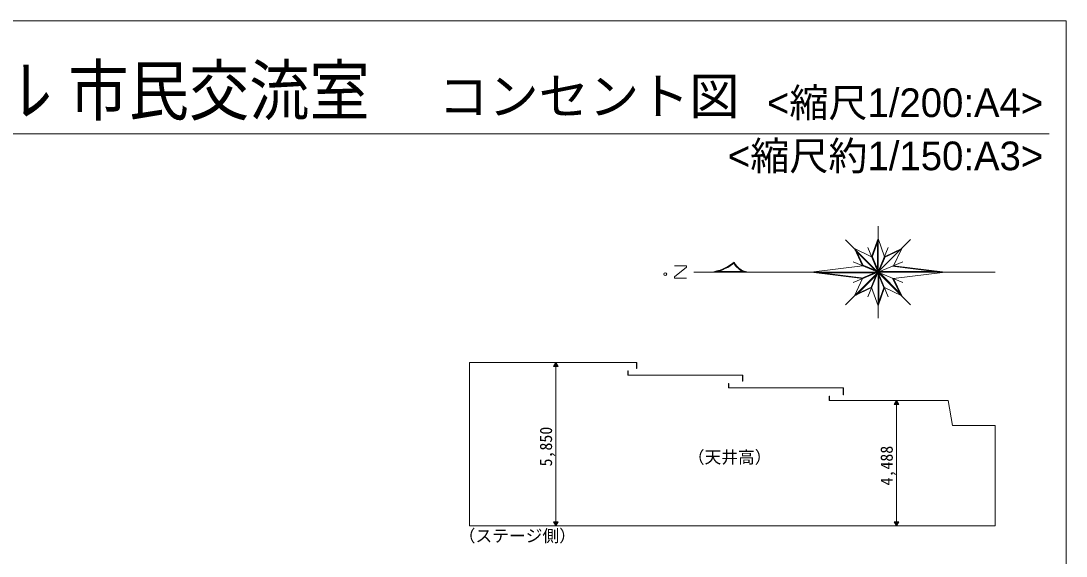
# Model space of a CAD drawing. Units: millimetres, scale not verified, with parts at other scales. Extents: x -36057 to 19943, y -22762 to 18611.
# Drawn here: x 1219 to 19943, y 9031 to 18611 of the extents above; entities that cross this region are included whole.
import ezdxf
from ezdxf.enums import TextEntityAlignment as Align

# ---------------------------------------------------------------- set-up
doc = ezdxf.new("R2010")
doc.units = ezdxf.units.MM
doc.header["$LTSCALE"] = 200
for name, color, linetype, lineweight in [('1-0_121', 7, 'Continuous', 9), ('F-1', 4, 'Continuous', 9), ('F-F', 7, 'Continuous', 9)]:
    doc.layers.add(name, color=color, linetype=linetype, lineweight=lineweight)
doc.layers.add('1-A', color=7, linetype='Continuous')
doc.styles.add('HG創英角ｺﾞｼｯｸUB', font='')
doc.styles.add('ＭＳ ゴシック', font='')
doc.styles.get('HG創英角ｺﾞｼｯｸUB').set_extended_font_data('HG創英角ｺﾞｼｯｸUB')
doc.styles.get('ＭＳ ゴシック').set_extended_font_data('MS Gothic')

msp = doc.modelspace()

# ---------------------------------------------------------------- linework, layer by layer
at = {"layer": '1-0_121'}
for p, q in [((9256.9, 12498), (12254.2, 12498)), ((9256.9, 9573), (9256.9, 12498)), ((10800.3, 12498), (10759.4, 12427.3)), ((10841.1, 12427.3), (10759.4, 12427.3)), ((10760.7, 12429.5), (10839.8, 12429.5)), ((10762.2, 12432), (10838.3, 12432)), ((10763.6, 12434.5), (10836.9, 12434.5)), ((10765.1, 12437), (10835.5, 12437)), ((10766.5, 12439.5), (10834, 12439.5)), ((10768, 12442), (10832.6, 12442)), ((10769.4, 12444.5), (10831.1, 12444.5)), ((10770.9, 12447), (10829.7, 12447)), ((10772.3, 12449.5), (10828.2, 12449.5)), ((10773.7, 12452), (10826.8, 12452)), ((10775.2, 12454.5), (10825.4, 12454.5)), ((10776.6, 12457), (10823.9, 12457)), ((10778.1, 12459.5), (10822.5, 12459.5)), ((10779.5, 12462), (10821, 12462)), ((10781, 12464.5), (10819.6, 12464.5)), ((10782.4, 12467), (10818.1, 12467)), ((10783.8, 12469.5), (10816.7, 12469.5)), ((10785.3, 12472), (10815.3, 12472)), ((10786.7, 12474.5), (10813.8, 12474.5)), ((10788.2, 12477), (10812.4, 12477)), ((10789.6, 12479.5), (10810.9, 12479.5)), ((10791.1, 12482), (10809.5, 12482)), ((10792.5, 12484.5), (10808, 12484.5)), ((10793.9, 12487), (10806.6, 12487)), ((10795.4, 12489.5), (10805.1, 12489.5)), ((10796.8, 12492), (10803.7, 12492)), ((10798.3, 12494.5), (10802.3, 12494.5)), ((10799.7, 12497), (10800.8, 12497)), ((10800.3, 12498), (10800.3, 9573)), ((10800.3, 12498), (10841.1, 12427.3)), ((12248.2, 12498), (12248.2, 12388)), ((12254.2, 12388), (12248.2, 12388)), ((12254.2, 12498), (12254.2, 12388)), ((14151.6, 12271), (12091.6, 12271)), ((12097.6, 12346), (12097.6, 12271)), ((14145.6, 12271), (14145.6, 12161)), ((14151.6, 12271), (14151.6, 12161)), ((13895.6, 12044), (13895.6, 12119)), ((15955.6, 12044), (13895.6, 12044)), ((13901.6, 12064.2), (13901.6, 12054.7)), ((14151.6, 12161), (14145.6, 12161)), ((15949.6, 12044), (15949.6, 11919)), ((15955.6, 12044), (15955.6, 11919)), ((15699.6, 11817), (15699.6, 11892)), ((17831.6, 11817), (15699.6, 11817)), ((15955.6, 11919), (15949.6, 11919)), ((16904.3, 11817), (16863.5, 11746.3)), ((16893.7, 11798.5), (16915, 11798.5)), ((16895.1, 11801), (16913.5, 11801)), ((16896.6, 11803.5), (16912.1, 11803.5)), ((16898, 11806), (16910.6, 11806)), ((16899.4, 11808.5), (16909.2, 11808.5)), ((16900.9, 11811), (16907.8, 11811)), ((16902.3, 11813.5), (16906.3, 11813.5)), ((16903.8, 11816), (16904.9, 11816)), ((16904.3, 9573), (16904.3, 11817)), ((16904.3, 11817), (16945.1, 11746.3)), ((17908.8, 11368), (17831.6, 11817)), ((16945.1, 11746.3), (16863.5, 11746.3)), ((16864.8, 11748.5), (16943.8, 11748.5)), ((16866.2, 11751), (16942.4, 11751)), ((16867.7, 11753.5), (16941, 11753.5)), ((16869.1, 11756), (16939.5, 11756)), ((16870.6, 11758.5), (16938.1, 11758.5)), ((16872, 11761), (16936.6, 11761)), ((16873.5, 11763.5), (16935.2, 11763.5)), ((16874.9, 11766), (16933.7, 11766)), ((16876.4, 11768.5), (16932.3, 11768.5)), ((16877.8, 11771), (16930.9, 11771)), ((16879.2, 11773.5), (16929.4, 11773.5)), ((16880.7, 11776), (16928, 11776)), ((16882.1, 11778.5), (16926.5, 11778.5)), ((16883.6, 11781), (16925.1, 11781)), ((16885, 11783.5), (16923.6, 11783.5)), ((16886.5, 11786), (16922.2, 11786)), ((16887.9, 11788.5), (16920.7, 11788.5)), ((16889.3, 11791), (16919.3, 11791)), ((16890.8, 11793.5), (16917.9, 11793.5)), ((16892.2, 11796), (16916.4, 11796)), ((17908.8, 11368), (18675, 11368)), ((18675, 9573), (18675, 11368)), ((9256.9, 9573), (18675, 9573)), ((10759.4, 9643.7), (10841.1, 9643.7)), ((10800.3, 9573), (10759.4, 9643.7)), ((10839.8, 9641.4), (10760.7, 9641.4)), ((10838.3, 9638.9), (10762.2, 9638.9)), ((10836.9, 9636.4), (10763.6, 9636.4)), ((10835.5, 9633.9), (10765.1, 9633.9)), ((10834, 9631.4), (10766.5, 9631.4)), ((10832.6, 9628.9), (10768, 9628.9)), ((10831.1, 9626.4), (10769.4, 9626.4)), ((10829.7, 9623.9), (10770.9, 9623.9)), ((10828.2, 9621.4), (10772.3, 9621.4)), ((10826.8, 9618.9), (10773.7, 9618.9)), ((10825.4, 9616.4), (10775.2, 9616.4)), ((10823.9, 9613.9), (10776.6, 9613.9)), ((10822.5, 9611.4), (10778.1, 9611.4)), ((10821, 9608.9), (10779.5, 9608.9)), ((10819.6, 9606.4), (10781, 9606.4)), ((10818.1, 9603.9), (10782.4, 9603.9)), ((10816.7, 9601.4), (10783.8, 9601.4)), ((10815.3, 9598.9), (10785.3, 9598.9)), ((10813.8, 9596.4), (10786.7, 9596.4)), ((10812.4, 9593.9), (10788.2, 9593.9)), ((10810.9, 9591.4), (10789.6, 9591.4)), ((10809.5, 9588.9), (10791.1, 9588.9)), ((10808, 9586.4), (10792.5, 9586.4)), ((10806.6, 9583.9), (10793.9, 9583.9)), ((10805.1, 9581.4), (10795.4, 9581.4)), ((10803.7, 9578.9), (10796.8, 9578.9)), ((10802.3, 9576.4), (10798.3, 9576.4)), ((10800.8, 9573.9), (10799.7, 9573.9)), ((10800.3, 9573), (10841.1, 9643.7)), ((16863.5, 9643.7), (16945.1, 9643.7)), ((16904.3, 9573), (16863.5, 9643.7)), ((16943.8, 9641.4), (16864.8, 9641.4)), ((16942.4, 9638.9), (16866.2, 9638.9)), ((16941, 9636.4), (16867.7, 9636.4)), ((16939.5, 9633.9), (16869.1, 9633.9)), ((16938.1, 9631.4), (16870.6, 9631.4)), ((16936.6, 9628.9), (16872, 9628.9)), ((16935.2, 9626.4), (16873.5, 9626.4)), ((16933.7, 9623.9), (16874.9, 9623.9)), ((16932.3, 9621.4), (16876.4, 9621.4)), ((16930.9, 9618.9), (16877.8, 9618.9)), ((16929.4, 9616.4), (16879.2, 9616.4)), ((16928, 9613.9), (16880.7, 9613.9)), ((16926.5, 9611.4), (16882.1, 9611.4)), ((16925.1, 9608.9), (16883.6, 9608.9)), ((16923.6, 9606.4), (16885, 9606.4)), ((16922.2, 9603.9), (16886.5, 9603.9)), ((16920.7, 9601.4), (16887.9, 9601.4)), ((16919.3, 9598.9), (16889.3, 9598.9)), ((16917.9, 9596.4), (16890.8, 9596.4)), ((16916.4, 9593.9), (16892.2, 9593.9)), ((16915, 9591.4), (16893.7, 9591.4)), ((16913.5, 9588.9), (16895.1, 9588.9)), ((16912.1, 9586.4), (16896.6, 9586.4)), ((16910.6, 9583.9), (16898, 9583.9)), ((16909.2, 9581.4), (16899.4, 9581.4)), ((16907.8, 9578.9), (16900.9, 9578.9)), ((16906.3, 9576.4), (16902.3, 9576.4)), ((16904.9, 9573.9), (16903.8, 9573.9)), ((16904.3, 9573), (16945.1, 9643.7))]:
    msp.add_line(p, q, dxfattribs=at)
for points in [[(12097.6, 12346), (12091.6, 12346), (12091.6, 12271)], [(13901.6, 12044), (13901.6, 12119), (13895.6, 12119)], [(15705.6, 11817), (15705.6, 11892), (15699.6, 11892)]]:
    msp.add_lwpolyline(points, dxfattribs=at)
at = {"layer": 'F-1'}
msp.add_circle((12762.8, 14078.7), 25, dxfattribs=at)
at = {"layer": 'F-F'}
for p, q in [((19943.3, -20589.1), (19943.3, 18610.9)), ((-4763.5, 16587.3), (19639.6, 16587.3)), ((16575, 13289.2), (16575, 14937.1)), ((15993.3, 13531.4), (17158.6, 14696.7)), ((17158.6, 13529.6), (15993.3, 14694.9)), ((16575, 14713.1), (16460.2, 14390.3)), ((16575, 14677.3), (16469.9, 14381.8)), ((16563, 14142.1), (16563, 14665.2)), ((16460.2, 14390.3), (16150.7, 14537.4)), ((16150.7, 14537.4), (16297.9, 14227.9)), ((16546.1, 14125.1), (16166.1, 14505.1)), ((16176.1, 14512.1), (16314.4, 14221.1)), ((16758.7, 13669.7), (16391.3, 14556.6)), ((16758.7, 14556.6), (16391.3, 13669.7)), ((16683, 14373.8), (16974, 14512.1)), ((16999.3, 14537.4), (16852.2, 14227.9)), ((16131.5, 14296.8), (17018.5, 13929.5)), ((16131.5, 13929.4), (17018.5, 14296.8)), ((16552.8, 14135.3), (16290.2, 14244.1)), ((16574.4, 14146), (16468.6, 14401.4)), ((16597.2, 14135.3), (16706, 14398)), ((12925.2, 14224.1), (13142.7, 14224.1)), ((13142.8, 14202.5), (12925.2, 14029.7)), ((13142.7, 14224.1), (13142.8, 14202.5)), ((13275, 14113.1), (18675, 14113.1)), ((13650.3, 14125.1), (14199.3, 14125.1)), ((16297.9, 14227.9), (15375, 14113.1)), ((16297.9, 13998.3), (15375, 14113.1)), ((15471.5, 14101.1), (16546, 14101.1)), ((16320.3, 14007.6), (15472.2, 14113.1)), ((16563, 14084.2), (16183.1, 13704.2)), ((16543.7, 14113.1), (16273.7, 14001.3)), ((16552.8, 14091), (16444, 13828.3)), ((16575, 14081.8), (16683.8, 13819.1)), ((16587, 14084.2), (16587, 13546.9)), ((16604, 14125.1), (17678.6, 14125.1)), ((16604, 14101.1), (16984.7, 13720.4)), ((16829.7, 14218.6), (17677.8, 14113.1)), ((16852.2, 14227.9), (17775, 14113.1)), ((16852.2, 13998.3), (17775, 14113.1)), ((17764.8, 14113.1), (17765.9, 14114.3)), ((12925.2, 14029.7), (12925.2, 14008.1)), ((12925.2, 14008.1), (13141.2, 14008.1)), ((16150.7, 13688.9), (16297.9, 13998.3)), ((16974, 13714.2), (16835.6, 14005.2)), ((16999.3, 13688.9), (16852.2, 13998.3)), ((16460.2, 13836), (16150.7, 13688.9)), ((16467.1, 13852.5), (16176.1, 13714.2)), ((16575, 13513.2), (16460.2, 13836)), ((16575, 13549), (16683, 13852.5)), ((16575, 13513.2), (16689.8, 13836)), ((16689.8, 13836), (16999.3, 13688.9)), ((16957.8, 13747.4), (16958.1, 13747.7))]:
    msp.add_line(p, q, dxfattribs=at)
for points in [[(19943.3, 18610.9), (-36056.7, 18610.9), (-36056.7, -20589.1)], [(16575, 14713.1), (16689.8, 14390.3), (16999.3, 14537.4)]]:
    msp.add_lwpolyline(points, dxfattribs=at)
for centre, radius, start, end in [((13489.1, 14893.7), 785.2, 276.28344, 310.11395), ((13489.1, 14893.7), 797.2, 281.75417, 310.11395), ((14287.4, 14440.5), 339.5, 206.74773, 254.66453), ((14287.4, 14440.5), 327.5, 206.74773, 271.3252)]:
    msp.add_arc(centre, radius, start, end, dxfattribs=at)

# ---------------------------------------------------------------- texts
at = {"layer": '1-A', "style": 'ＭＳ ゴシック', "width": 0.95}
for s, p in [('5,850', (10800.3, 10635.5)), ('4,488', (16904.3, 10295))]:
    msp.add_text(s, height=219.9, rotation=90, dxfattribs=at).set_placement(p, align=Align.BOTTOM_LEFT)
at = {"layer": '1-A', "style": 'ＭＳ ゴシック'}
for s, p in [('（天井高）', (13166, 10626)), ('（ステージ側）', (9062.3, 9217.9))]:
    msp.add_text(s, height=219.9, dxfattribs=at).set_placement(p, align=Align.BOTTOM_LEFT)
at = {"layer": 'F-F', "style": 'HG創英角ｺﾞｼｯｸUB', "width": 0.9}
msp.add_text('てだこホール 市民交流室', height=879.8, dxfattribs=at).set_placement((-4705.2, 16663.3), align=Align.BOTTOM_LEFT)
at = {"layer": 'F-F', "style": 'HG創英角ｺﾞｼｯｸUB'}
for s, height, p in [('コンセント図', 659.8, (8694.8, 16735.9)), ('<縮尺1/200:A4>', 513.2, (14584.8, 16735.9)), ('<縮尺約1/150:A3>', 513.2, (13884.8, 15784.2))]:
    msp.add_text(s, height=height, dxfattribs=at).set_placement(p, align=Align.BOTTOM_LEFT)

doc.saveas('drawing.dxf')
